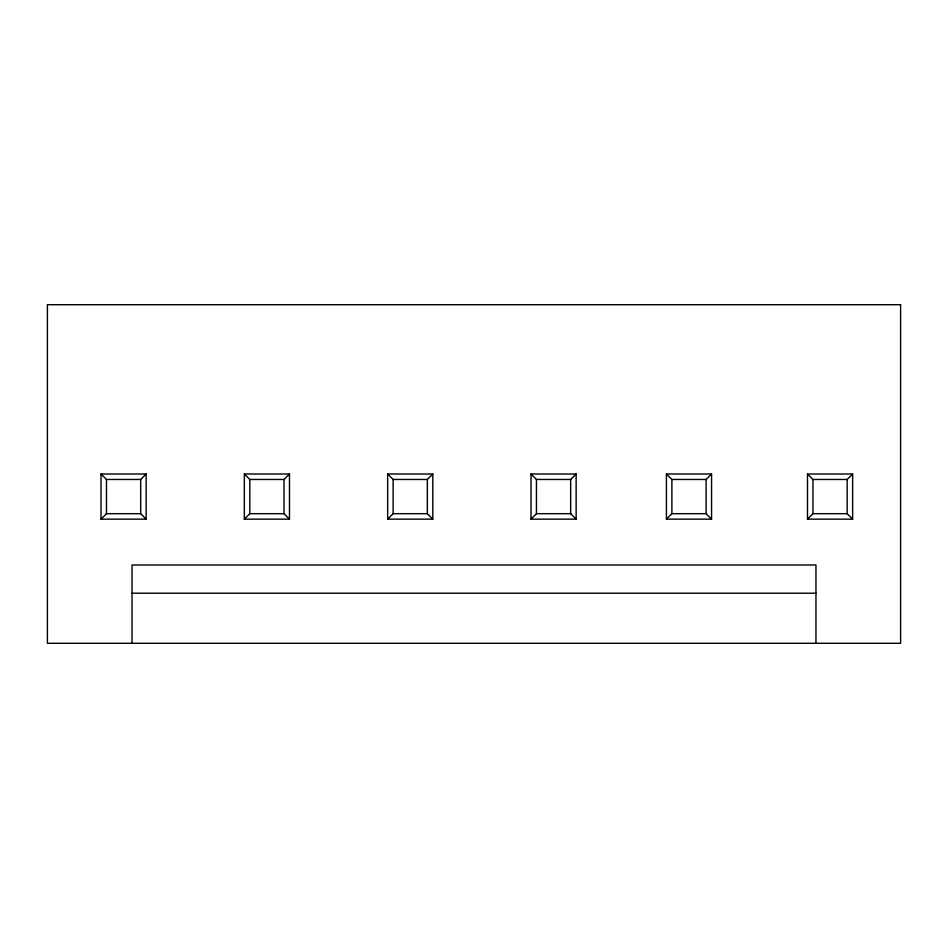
<?xml version="1.0" encoding="UTF-8"?>
<svg xmlns="http://www.w3.org/2000/svg" width="948" height="948" viewBox="0 0 948 948"><rect width="100%" height="100%" fill="white"/><g stroke="black" fill="none" stroke-linecap="round" stroke-linejoin="round"><path stroke-width="1.42" d="M101.009 519.149L106.472 513.686L140.683 513.686L146.146 519.149L146.146 474L101.009 474L101.009 519.149L146.146 519.149M101.009 474L106.472 479.463L140.683 479.463L146.146 474M244.335 519.149L249.798 513.686L284.021 513.686L289.484 519.149L244.335 519.149L244.335 474L289.484 474L289.484 519.149M284.021 513.686L284.021 479.463L289.484 474M387.661 519.149L393.124 513.686L393.124 479.463L387.661 474L432.809 474L432.809 519.149L387.661 519.149L387.661 474M393.124 479.463L427.347 479.463L432.809 474M530.999 519.149L536.45 513.686L536.45 479.463L530.999 474L530.999 519.149L576.135 519.149L576.135 474L530.999 474M536.45 479.463L570.672 479.463L576.135 474M666.42 519.149L671.883 513.686L671.883 479.463L666.42 474L666.42 519.149L711.569 519.149L711.569 474L666.42 474M711.569 519.149L706.106 513.686L706.106 479.463L711.569 474M807.495 519.149L812.957 513.686L812.957 479.463L807.495 474L852.631 474L852.631 519.149L807.495 519.149L807.495 474M852.631 519.149L847.168 513.686L847.168 479.463L852.631 474M244.335 474L249.798 479.463L284.021 479.463M671.883 479.463L706.106 479.463M812.957 479.463L847.168 479.463M393.124 513.686L427.347 513.686L432.809 519.149M536.45 513.686L570.672 513.686L576.135 519.149M671.883 513.686L706.106 513.686M812.957 513.686L847.168 513.686M132.045 593.211L815.955 593.211M815.955 643.289L815.955 564.996L132.045 564.996L132.045 643.289M570.672 479.463L570.672 513.686M427.347 479.463L427.347 513.686M249.798 479.463L249.798 513.686M140.683 479.463L140.683 513.686M106.472 479.463L106.472 513.686M900.6 304.711L47.4 304.711L47.4 643.289L900.6 643.289L900.6 304.711"/></g></svg>
